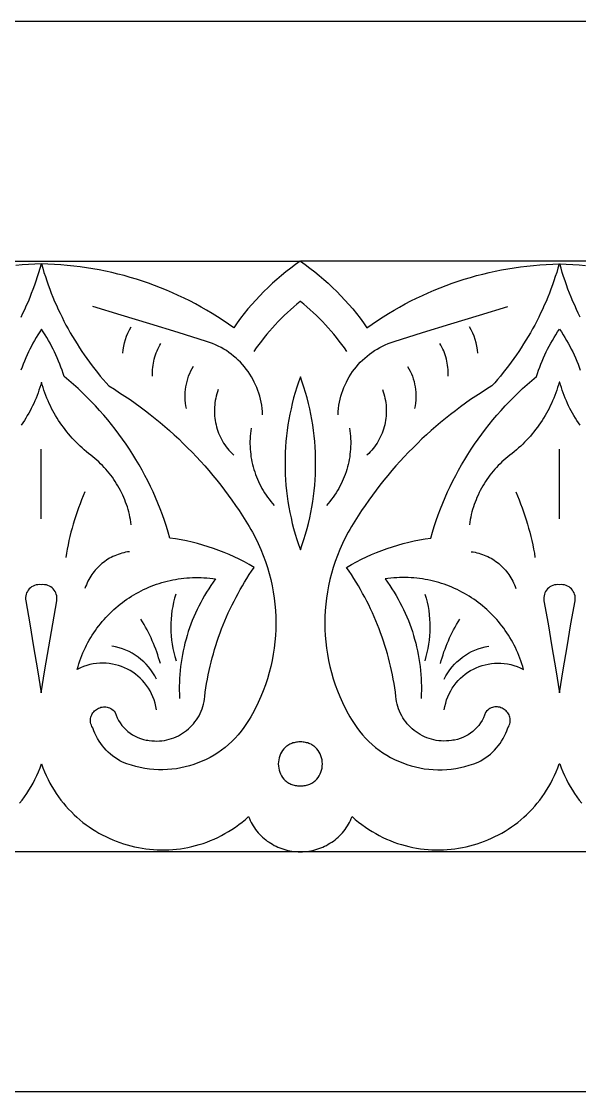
# Model space of a CAD drawing. Extents: x -349 to 352, y -69 to 76.
# Drawn here: x 103.8 to 179.5, y -69.2 to 75.8 of the extents above; entities that cross this region are included whole.
import ezdxf

# ---------------------------------------------------------------- set-up
doc = ezdxf.new("R2010")
doc.units = 0
doc.layers.add('LAYER_1', color=18, linetype='CONTINUOUS')

msp = doc.modelspace()

# ---------------------------------------------------------------- linework, layer by layer
at = {"layer": 'LAYER_1'}
for points in [[(-348.41, -69.22), (351.59, -69.22), (351.59, 75.78), (-348.41, 75.78)], [(-348.41, -69.22), (351.59, -69.22), (351.59, 75.78), (-348.41, 75.78)], [(-348.41, -69.22), (351.59, -69.22), (351.59, 75.78), (-348.41, 75.78)], [(141.63, 4.17), (141.88, 4.89), (142.11, 5.6), (142.33, 6.32), (142.53, 7.05), (142.72, 7.77), (142.89, 8.5), (143.04, 9.23), (143.18, 9.97), (143.3, 10.71), (143.41, 11.44), (143.5, 12.19), (143.57, 12.93), (143.63, 13.67), (143.67, 14.41), (143.69, 15.16), (143.7, 15.9), (143.69, 16.65), (143.67, 17.39), (143.63, 18.13), (143.57, 18.88), (143.5, 19.62), (143.41, 20.36), (143.3, 21.1), (143.18, 21.84), (143.04, 22.57), (142.89, 23.3), (142.72, 24.03), (142.53, 24.76), (142.33, 25.48), (142.11, 26.2), (141.88, 26.92), (141.63, 27.63), (141.37, 26.92), (141.14, 26.2), (140.92, 25.48), (140.72, 24.76), (140.53, 24.03), (140.36, 23.3), (140.21, 22.57), (140.07, 21.84), (139.95, 21.1), (139.84, 20.36), (139.75, 19.62), (139.68, 18.88), (139.62, 18.13), (139.58, 17.39), (139.56, 16.65), (139.55, 15.9), (139.56, 15.16), (139.58, 14.41), (139.62, 13.67), (139.68, 12.93), (139.75, 12.19), (139.84, 11.44), (139.95, 10.71), (140.07, 9.97), (140.21, 9.23), (140.36, 8.5), (140.53, 7.77), (140.72, 7.05), (140.92, 6.32), (141.14, 5.6), (141.37, 4.89)], [(106.52, -15.19), (107.03, -12.07), (107.54, -8.95), (108.08, -5.84), (108.63, -2.72), (108.65, -2.49), (108.65, -2.27), (108.63, -2.05), (108.57, -1.84), (108.5, -1.64), (108.4, -1.45), (108.28, -1.28), (108.14, -1.11), (107.99, -0.97), (107.81, -0.84), (107.63, -0.73), (107.43, -0.65), (107.22, -0.58), (106.99, -0.54), (106.76, -0.53), (106.52, -0.54), (106.28, -0.53), (106.05, -0.54), (105.83, -0.58), (105.62, -0.65), (105.42, -0.73), (105.23, -0.84), (105.06, -0.97), (104.9, -1.11), (104.77, -1.28), (104.65, -1.45), (104.55, -1.64), (104.47, -1.84), (104.42, -2.05), (104.39, -2.27), (104.39, -2.49), (104.42, -2.72), (104.97, -5.84), (105.5, -8.95), (106.02, -12.07)], [(176.73, -15.19), (177.23, -12.07), (177.75, -8.95), (178.28, -5.84), (178.83, -2.72), (178.86, -2.49), (178.86, -2.27), (178.83, -2.05), (178.78, -1.84), (178.7, -1.64), (178.6, -1.45), (178.49, -1.28), (178.35, -1.11), (178.19, -0.97), (178.02, -0.84), (177.83, -0.73), (177.63, -0.65), (177.42, -0.58), (177.2, -0.54), (176.97, -0.53), (176.73, -0.54), (176.49, -0.53), (176.26, -0.54), (176.04, -0.58), (175.82, -0.65), (175.62, -0.73), (175.44, -0.84), (175.27, -0.97), (175.11, -1.11), (174.97, -1.28), (174.85, -1.45), (174.75, -1.64), (174.68, -1.84), (174.63, -2.05), (174.6, -2.27), (174.6, -2.49), (174.62, -2.72), (175.18, -5.84), (175.71, -8.95), (176.22, -12.07)], [(141.63, -27.81), (141.81, -27.8), (141.99, -27.79), (142.16, -27.77), (142.32, -27.74), (142.48, -27.7), (142.64, -27.66), (142.79, -27.61), (142.93, -27.55), (143.07, -27.49), (143.2, -27.42), (143.32, -27.34), (143.44, -27.26), (143.56, -27.17), (143.66, -27.08), (143.86, -26.88), (144.04, -26.66), (144.19, -26.42), (144.32, -26.18), (144.42, -25.92), (144.5, -25.66), (144.56, -25.38), (144.6, -25.11), (144.61, -24.83), (144.6, -24.55), (144.56, -24.27), (144.5, -24), (144.42, -23.73), (144.32, -23.47), (144.19, -23.23), (144.04, -22.99), (143.86, -22.78), (143.66, -22.58), (143.56, -22.48), (143.44, -22.4), (143.32, -22.31), (143.2, -22.24), (143.07, -22.17), (142.93, -22.1), (142.79, -22.04), (142.64, -21.99), (142.48, -21.95), (142.32, -21.91), (142.16, -21.88), (141.99, -21.86), (141.81, -21.85), (141.63, -21.84), (141.44, -21.85), (141.26, -21.86), (141.09, -21.88), (140.93, -21.91), (140.77, -21.95), (140.61, -21.99), (140.46, -22.04), (140.32, -22.1), (140.18, -22.17), (140.05, -22.24), (139.93, -22.31), (139.81, -22.4), (139.69, -22.48), (139.59, -22.58), (139.39, -22.78), (139.21, -22.99), (139.06, -23.23), (138.93, -23.47), (138.83, -23.73), (138.75, -24), (138.69, -24.27), (138.65, -24.55), (138.64, -24.83), (138.65, -25.11), (138.69, -25.38), (138.75, -25.66), (138.83, -25.92), (138.93, -26.18), (139.06, -26.42), (139.21, -26.66), (139.39, -26.88), (139.59, -27.08), (139.69, -27.17), (139.81, -27.26), (139.93, -27.34), (140.05, -27.42), (140.18, -27.49), (140.32, -27.55), (140.46, -27.61), (140.61, -27.66), (140.77, -27.7), (140.93, -27.74), (141.09, -27.77), (141.26, -27.79), (141.44, -27.8)]]:
    msp.add_lwpolyline(points, close=True, dxfattribs=at)
for points in [[(71.5, 43.28), (106.56, 43.28), (141.62, 43.28), (140.96, 42.82), (140.32, 42.34), (139.68, 41.85), (139.06, 41.34), (138.45, 40.82), (137.85, 40.29), (137.27, 39.74), (136.69, 39.18), (136.13, 38.61), (135.59, 38.03), (135.05, 37.43), (134.53, 36.82), (134.03, 36.2), (133.54, 35.56), (133.06, 34.92), (132.6, 34.26), (131.88, 34.76), (131.16, 35.26), (130.42, 35.73), (129.68, 36.2), (128.93, 36.64), (128.18, 37.08), (127.41, 37.5), (126.64, 37.9), (125.87, 38.29), (125.08, 38.66), (124.29, 39.02), (123.49, 39.36), (122.69, 39.69), (121.88, 40), (121.06, 40.3), (120.24, 40.58), (119.42, 40.85), (118.59, 41.1), (117.75, 41.33), (116.91, 41.55), (116.07, 41.76), (115.22, 41.94), (114.37, 42.11), (113.51, 42.27), (112.65, 42.41), (111.79, 42.53), (110.93, 42.63), (110.06, 42.72), (109.19, 42.8), (108.32, 42.85), (107.44, 42.89), (106.57, 42.92), (106.73, 42.34), (106.9, 41.77), (107.09, 41.2), (107.28, 40.63), (107.47, 40.07), (107.68, 39.51), (107.89, 38.95), (108.11, 38.4), (108.34, 37.85), (108.58, 37.31), (108.83, 36.76), (109.08, 36.23), (109.34, 35.69), (109.61, 35.16), (109.88, 34.63), (110.17, 34.11), (110.46, 33.59), (110.76, 33.08), (111.06, 32.57), (111.38, 32.07), (111.7, 31.56), (112.03, 31.07), (112.36, 30.58), (112.7, 30.09), (113.05, 29.61), (113.41, 29.13), (113.77, 28.66), (114.15, 28.19), (114.52, 27.73), (114.91, 27.27), (115.3, 26.82), (115.7, 26.38), (116.43, 25.93), (117.15, 25.47), (117.86, 25.01), (118.56, 24.53), (119.26, 24.04), (119.95, 23.54), (120.63, 23.03), (121.3, 22.52), (121.96, 21.99), (122.62, 21.45), (123.26, 20.9), (123.9, 20.34), (124.53, 19.78), (125.15, 19.2), (125.76, 18.61), (126.36, 18.02), (126.96, 17.41), (127.54, 16.8), (128.12, 16.18), (128.68, 15.55), (129.24, 14.91), (129.78, 14.26), (130.32, 13.6), (130.85, 12.94), (131.36, 12.27), (131.87, 11.58), (132.36, 10.9), (132.85, 10.2), (133.33, 9.49), (133.79, 8.78), (134.25, 8.06), (134.69, 7.33), (134.91, 6.95), (135.13, 6.57), (135.54, 5.8), (135.92, 5.02), (136.27, 4.23), (136.6, 3.43), (136.89, 2.62), (137.16, 1.8), (137.4, 0.98), (137.61, 0.15), (137.8, -0.68), (137.95, -1.52), (138.08, -2.36), (138.18, -3.2), (138.25, -4.05), (138.29, -4.89), (138.3, -5.74), (138.29, -6.59), (138.25, -7.44), (138.18, -8.28), (138.08, -9.13), (137.95, -9.97), (137.8, -10.8), (137.61, -11.64), (137.4, -12.46), (137.16, -13.29), (136.89, -14.1), (136.6, -14.91), (136.27, -15.71), (135.92, -16.5), (135.54, -17.28), (135.13, -18.05), (134.91, -18.43), (134.69, -18.81), (134.35, -19.36), (133.99, -19.88), (133.61, -20.39), (133.21, -20.87), (132.8, -21.33), (132.36, -21.77), (131.9, -22.19), (131.43, -22.59), (130.95, -22.96), (130.45, -23.31), (129.93, -23.63), (129.41, -23.94), (128.87, -24.21), (128.32, -24.47), (127.76, -24.7), (127.19, -24.9), (126.61, -25.08), (126.03, -25.24), (125.43, -25.37), (124.84, -25.47), (124.23, -25.55), (123.63, -25.6), (123.02, -25.62), (122.41, -25.62), (121.79, -25.59), (121.18, -25.53), (120.57, -25.44), (119.95, -25.32), (119.34, -25.18), (118.74, -25.01), (118.13, -24.81), (117.53, -24.57), (117.18, -24.39), (116.84, -24.19), (116.51, -23.97), (116.2, -23.74), (115.89, -23.49), (115.6, -23.23), (115.32, -22.95), (115.06, -22.66), (114.81, -22.36), (114.58, -22.05), (114.36, -21.72), (114.15, -21.38), (113.97, -21.04), (113.8, -20.68), (113.65, -20.32), (113.51, -19.94), (113.4, -19.75), (113.32, -19.57), (113.26, -19.39), (113.22, -19.2), (113.2, -19.02), (113.2, -18.85), (113.21, -18.68), (113.25, -18.51), (113.3, -18.35), (113.36, -18.19), (113.44, -18.05), (113.53, -17.91), (113.64, -17.78), (113.75, -17.65), (113.88, -17.54), (114.01, -17.44), (114.15, -17.35), (114.3, -17.27), (114.46, -17.21), (114.61, -17.15), (114.78, -17.12), (114.94, -17.09), (115.11, -17.09), (115.28, -17.1), (115.45, -17.12), (115.61, -17.17), (115.78, -17.23), (115.94, -17.31), (116.1, -17.41), (116.25, -17.53), (116.39, -17.68), (116.53, -17.84), (116.66, -18.23), (116.82, -18.59), (117.01, -18.95), (117.22, -19.28), (117.45, -19.6), (117.71, -19.9), (117.98, -20.18), (118.27, -20.44), (118.58, -20.67), (118.91, -20.89), (119.25, -21.08), (119.61, -21.25), (119.98, -21.39), (120.36, -21.5), (120.75, -21.59), (120.95, -21.62), (121.15, -21.65), (121.5, -21.69), (121.85, -21.71), (122.2, -21.72), (122.54, -21.71), (122.88, -21.68), (123.22, -21.63), (123.55, -21.56), (123.87, -21.48), (124.19, -21.38), (124.5, -21.27), (124.81, -21.14), (125.1, -21), (125.39, -20.84), (125.67, -20.67), (125.94, -20.49), (126.21, -20.29), (126.46, -20.08), (126.7, -19.86), (126.93, -19.62), (127.15, -19.38), (127.35, -19.12), (127.55, -18.85), (127.73, -18.57), (127.9, -18.29), (128.05, -17.99), (128.19, -17.68), (128.31, -17.37), (128.41, -17.04), (128.5, -16.71), (128.58, -16.37), (128.63, -16.03), (128.67, -15.68), (128.75, -15.09), (128.84, -14.5), (128.93, -13.92), (129.04, -13.33), (129.15, -12.75), (129.27, -12.18), (129.4, -11.6), (129.54, -11.03), (129.69, -10.45), (129.85, -9.89), (130.01, -9.32), (130.18, -8.76), (130.36, -8.19), (130.55, -7.64), (130.75, -7.08), (130.96, -6.53), (131.17, -5.98), (131.4, -5.44), (131.63, -4.89), (131.87, -4.36), (132.12, -3.82), (132.37, -3.29), (132.64, -2.76), (132.91, -2.24), (133.19, -1.72), (133.47, -1.2), (133.77, -0.69), (134.07, -0.18), (134.39, 0.32), (134.71, 0.82), (135.03, 1.31), (135.37, 1.8), (134.71, 2.18), (134.04, 2.55), (133.36, 2.9), (132.68, 3.23), (131.99, 3.54), (131.29, 3.83), (130.58, 4.11), (129.87, 4.37), (129.15, 4.61), (128.42, 4.83), (127.69, 5.03), (126.95, 5.21), (126.21, 5.38), (125.47, 5.53), (124.72, 5.65), (123.96, 5.76), (123.73, 6.57), (123.48, 7.36), (123.22, 8.15), (122.94, 8.94), (122.64, 9.72), (122.33, 10.49), (122.01, 11.26), (121.67, 12.02), (121.32, 12.77), (120.96, 13.51), (120.58, 14.25), (120.19, 14.98), (119.78, 15.7), (119.36, 16.42), (118.93, 17.12), (118.48, 17.82), (118.02, 18.51), (117.55, 19.19), (117.06, 19.86), (116.56, 20.52), (116.05, 21.17), (115.53, 21.81), (114.99, 22.45), (114.44, 23.07), (113.88, 23.68), (113.31, 24.28), (112.72, 24.87), (112.13, 25.46), (111.52, 26.03), (110.9, 26.58), (110.27, 27.13), (109.62, 27.67), (109.49, 28.09), (109.35, 28.52), (109.2, 28.94), (109.04, 29.35), (108.87, 29.76), (108.7, 30.18), (108.52, 30.58), (108.33, 30.99), (108.14, 31.38), (107.93, 31.78), (107.72, 32.17), (107.51, 32.56), (107.28, 32.95), (107.05, 33.33), (106.81, 33.7), (106.56, 34.08), (106.32, 33.7), (106.08, 33.33), (105.85, 32.95), (105.62, 32.56), (105.4, 32.17), (105.19, 31.78), (104.99, 31.38), (104.79, 30.99), (104.61, 30.58), (104.43, 30.18), (104.25, 29.76), (104.09, 29.35), (103.93, 28.94), (103.78, 28.52)], [(103.79, 35.69), (104.05, 36.23), (104.3, 36.76), (104.54, 37.31), (104.78, 37.85), (105.01, 38.4), (105.23, 38.95), (105.45, 39.51), (105.65, 40.07), (105.85, 40.63), (106.04, 41.2), (106.22, 41.77), (106.39, 42.34), (106.56, 42.92), (105.68, 42.89), (104.81, 42.85), (103.94, 42.8), (103.07, 42.72)], [(211.83, 43.28), (176.73, 43.28), (141.63, 43.28), (142.29, 42.82), (142.93, 42.34), (143.57, 41.85), (144.19, 41.34), (144.8, 40.82), (145.4, 40.29), (145.98, 39.74), (146.56, 39.18), (147.12, 38.61), (147.66, 38.03), (148.2, 37.43), (148.72, 36.82), (149.22, 36.2), (149.71, 35.56), (150.19, 34.92), (150.65, 34.26), (151.37, 34.76), (152.09, 35.26), (152.83, 35.73), (153.57, 36.2), (154.32, 36.64), (155.07, 37.08), (155.84, 37.5), (156.61, 37.9), (157.38, 38.29), (158.17, 38.66), (158.96, 39.02), (159.76, 39.36), (160.56, 39.69), (161.37, 40), (162.19, 40.3), (163.01, 40.58), (163.83, 40.85), (164.66, 41.1), (165.5, 41.33), (166.34, 41.55), (167.18, 41.76), (168.03, 41.94), (168.88, 42.11), (169.74, 42.27), (170.6, 42.41), (171.46, 42.53), (172.32, 42.63), (173.19, 42.72), (174.06, 42.8), (174.93, 42.85), (175.81, 42.89), (176.68, 42.92), (176.52, 42.34), (176.35, 41.77), (176.16, 41.2), (175.98, 40.63), (175.78, 40.07), (175.57, 39.51), (175.36, 38.95), (175.14, 38.4), (174.91, 37.85), (174.67, 37.31), (174.42, 36.76), (174.17, 36.23), (173.91, 35.69), (173.64, 35.16), (173.37, 34.63), (173.08, 34.11), (172.79, 33.59), (172.49, 33.08), (172.19, 32.57), (171.87, 32.07), (171.55, 31.56), (171.22, 31.07), (170.89, 30.58), (170.55, 30.09), (170.2, 29.61), (169.84, 29.13), (169.48, 28.66), (169.1, 28.19), (168.73, 27.73), (168.34, 27.27), (167.95, 26.82), (167.55, 26.38), (166.82, 25.93), (166.1, 25.47), (165.39, 25.01), (164.69, 24.53), (163.99, 24.04), (163.31, 23.54), (162.63, 23.03), (161.95, 22.52), (161.29, 21.99), (160.63, 21.45), (159.99, 20.9), (159.35, 20.34), (158.72, 19.78), (158.1, 19.2), (157.49, 18.61), (156.89, 18.02), (156.29, 17.41), (155.71, 16.8), (155.13, 16.18), (154.57, 15.55), (154.01, 14.91), (153.47, 14.26), (152.93, 13.6), (152.4, 12.94), (151.89, 12.27), (151.38, 11.58), (150.89, 10.9), (150.4, 10.2), (149.92, 9.49), (149.46, 8.78), (149, 8.06), (148.56, 7.33), (148.34, 6.95), (148.12, 6.57), (147.71, 5.8), (147.33, 5.02), (146.98, 4.23), (146.65, 3.43), (146.36, 2.62), (146.09, 1.8), (145.85, 0.98), (145.64, 0.15), (145.45, -0.68), (145.3, -1.52), (145.17, -2.36), (145.07, -3.2), (145, -4.05), (144.96, -4.89), (144.95, -5.74), (144.96, -6.59), (145, -7.44), (145.07, -8.28), (145.17, -9.13), (145.3, -9.97), (145.45, -10.8), (145.64, -11.64), (145.85, -12.46), (146.09, -13.29), (146.36, -14.1), (146.65, -14.91), (146.98, -15.71), (147.33, -16.5), (147.71, -17.28), (148.12, -18.05), (148.34, -18.43), (148.56, -18.81), (148.9, -19.36), (149.26, -19.88), (149.64, -20.39), (150.04, -20.87), (150.46, -21.33), (150.89, -21.77), (151.35, -22.19), (151.82, -22.59), (152.3, -22.96), (152.8, -23.31), (153.32, -23.63), (153.84, -23.94), (154.38, -24.21), (154.93, -24.47), (155.49, -24.7), (156.06, -24.9), (156.64, -25.08), (157.22, -25.24), (157.82, -25.37), (158.41, -25.47), (159.02, -25.55), (159.62, -25.6), (160.23, -25.62), (160.84, -25.62), (161.46, -25.59), (162.07, -25.53), (162.68, -25.44), (163.3, -25.32), (163.91, -25.18), (164.51, -25.01), (165.12, -24.81), (165.72, -24.57), (166.07, -24.39), (166.41, -24.19), (166.74, -23.97), (167.05, -23.74), (167.36, -23.49), (167.65, -23.23), (167.93, -22.95), (168.19, -22.66), (168.44, -22.36), (168.68, -22.05), (168.89, -21.72), (169.1, -21.38), (169.28, -21.04), (169.45, -20.68), (169.6, -20.32), (169.74, -19.94), (169.85, -19.75), (169.93, -19.57), (169.99, -19.39), (170.03, -19.2), (170.05, -19.02), (170.05, -18.85), (170.04, -18.68), (170, -18.51), (169.95, -18.35), (169.89, -18.19), (169.81, -18.05), (169.72, -17.91), (169.61, -17.78), (169.5, -17.65), (169.37, -17.54), (169.24, -17.44), (169.1, -17.35), (168.95, -17.27), (168.79, -17.21), (168.64, -17.15), (168.47, -17.12), (168.31, -17.09), (168.14, -17.09), (167.97, -17.1), (167.8, -17.12), (167.64, -17.17), (167.47, -17.23), (167.31, -17.31), (167.15, -17.41), (167, -17.53), (166.86, -17.68), (166.72, -17.84), (166.59, -18.23), (166.43, -18.59), (166.24, -18.95), (166.03, -19.28), (165.8, -19.6), (165.55, -19.9), (165.27, -20.18), (164.98, -20.44), (164.67, -20.67), (164.34, -20.89), (164, -21.08), (163.64, -21.25), (163.27, -21.39), (162.89, -21.5), (162.5, -21.59), (162.3, -21.62), (162.1, -21.65), (161.75, -21.69), (161.4, -21.71), (161.05, -21.72), (160.71, -21.71), (160.37, -21.68), (160.03, -21.63), (159.7, -21.56), (159.38, -21.48), (159.06, -21.38), (158.75, -21.27), (158.44, -21.14), (158.15, -21), (157.86, -20.84), (157.58, -20.67), (157.31, -20.49), (157.04, -20.29), (156.79, -20.08), (156.55, -19.86), (156.32, -19.62), (156.1, -19.38), (155.9, -19.12), (155.7, -18.85), (155.52, -18.57), (155.36, -18.29), (155.2, -17.99), (155.07, -17.68), (154.94, -17.37), (154.84, -17.04), (154.75, -16.71), (154.67, -16.37), (154.62, -16.03), (154.58, -15.68), (154.5, -15.09), (154.41, -14.5), (154.32, -13.92), (154.21, -13.33), (154.1, -12.75), (153.98, -12.18), (153.85, -11.6), (153.71, -11.03), (153.56, -10.45), (153.41, -9.89), (153.24, -9.32), (153.07, -8.76), (152.89, -8.19), (152.7, -7.64), (152.5, -7.08), (152.29, -6.53), (152.08, -5.98), (151.85, -5.44), (151.62, -4.89), (151.38, -4.36), (151.13, -3.82), (150.88, -3.29), (150.61, -2.76), (150.34, -2.24), (150.06, -1.72), (149.78, -1.2), (149.48, -0.69), (149.18, -0.18), (148.86, 0.32), (148.55, 0.82), (148.22, 1.31), (147.88, 1.8), (148.54, 2.18), (149.21, 2.55), (149.89, 2.9), (150.57, 3.23), (151.26, 3.54), (151.96, 3.83), (152.67, 4.11), (153.38, 4.37), (154.1, 4.61), (154.83, 4.83), (155.56, 5.03), (156.3, 5.21), (157.04, 5.38), (157.78, 5.53), (158.53, 5.65), (159.29, 5.76), (159.52, 6.57), (159.77, 7.36), (160.03, 8.15), (160.31, 8.94), (160.61, 9.72), (160.92, 10.49), (161.24, 11.26), (161.58, 12.02), (161.93, 12.77), (162.29, 13.51), (162.67, 14.25), (163.06, 14.98), (163.47, 15.7), (163.89, 16.42), (164.32, 17.12), (164.77, 17.82), (165.23, 18.51), (165.7, 19.19), (166.19, 19.86), (166.69, 20.52), (167.2, 21.17), (167.72, 21.81), (168.26, 22.45), (168.81, 23.07), (169.37, 23.68), (169.94, 24.28), (170.53, 24.87), (171.12, 25.46), (171.73, 26.03), (172.35, 26.58), (172.98, 27.13), (173.63, 27.67), (173.76, 28.09), (173.9, 28.52), (174.05, 28.94), (174.21, 29.35), (174.38, 29.76), (174.55, 30.18), (174.73, 30.58), (174.92, 30.99), (175.12, 31.38), (175.33, 31.78), (175.54, 32.17), (175.76, 32.56), (175.99, 32.95), (176.23, 33.33), (176.47, 33.7), (176.73, 34.08), (176.98, 33.7), (177.23, 33.33), (177.46, 32.95), (177.69, 32.56), (177.92, 32.17), (178.13, 31.78), (178.33, 31.38), (178.53, 30.99), (178.72, 30.58), (178.9, 30.18), (179.08, 29.76), (179.24, 29.35), (179.4, 28.94), (179.55, 28.52)], [(179.55, 35.69), (179.28, 36.23), (179.03, 36.76), (178.79, 37.31), (178.55, 37.85), (178.32, 38.4), (178.1, 38.95), (177.88, 39.51), (177.68, 40.07), (177.48, 40.63), (177.29, 41.2), (177.11, 41.77), (176.94, 42.34), (176.77, 42.92), (177.65, 42.89), (178.52, 42.85), (179.4, 42.8), (180.27, 42.72)], [(147.92, 31.07), (147.59, 31.54), (147.24, 32.01), (146.89, 32.47), (146.54, 32.93), (146.17, 33.38), (145.79, 33.82), (145.41, 34.26), (145.02, 34.68), (144.62, 35.1), (144.22, 35.52), (143.8, 35.92), (143.38, 36.32), (142.96, 36.71), (142.52, 37.09), (142.08, 37.47), (141.63, 37.84), (141.63, 37.84), (141.63, 37.84), (141.62, 37.84), (141.62, 37.84), (141.17, 37.47), (140.73, 37.09), (140.29, 36.71), (139.87, 36.32), (139.45, 35.92), (139.03, 35.52), (138.63, 35.1), (138.23, 34.68), (137.84, 34.26), (137.46, 33.82), (137.08, 33.38), (136.71, 32.93), (136.36, 32.47), (136.01, 32.01), (135.66, 31.54), (135.33, 31.07)], [(136.52, 22.49), (136.5, 22.92), (136.45, 23.35), (136.4, 23.76), (136.32, 24.18), (136.23, 24.59), (136.13, 24.99), (136.01, 25.39), (135.87, 25.78), (135.73, 26.17), (135.56, 26.55), (135.39, 26.92), (135.19, 27.29), (134.99, 27.64), (134.77, 27.99), (134.54, 28.33), (134.3, 28.66), (134.04, 28.98), (133.78, 29.3), (133.5, 29.6), (133.21, 29.89), (132.91, 30.17), (132.59, 30.44), (132.27, 30.69), (131.94, 30.94), (131.6, 31.17), (131.24, 31.39), (130.88, 31.6), (130.51, 31.79), (130.13, 31.97), (129.74, 32.14), (129.34, 32.29), (128.93, 32.43), (125.08, 33.63), (121.23, 34.82), (117.37, 35.99), (113.5, 37.13)], [(146.73, 22.49), (146.75, 22.92), (146.8, 23.35), (146.85, 23.76), (146.93, 24.18), (147.02, 24.59), (147.12, 24.99), (147.24, 25.39), (147.38, 25.78), (147.52, 26.17), (147.69, 26.55), (147.87, 26.92), (148.06, 27.29), (148.26, 27.64), (148.48, 27.99), (148.71, 28.33), (148.95, 28.66), (149.21, 28.98), (149.47, 29.3), (149.75, 29.6), (150.04, 29.89), (150.34, 30.17), (150.66, 30.44), (150.98, 30.69), (151.31, 30.94), (151.65, 31.17), (152.01, 31.39), (152.37, 31.6), (152.74, 31.79), (153.12, 31.97), (153.51, 32.14), (153.91, 32.29), (154.32, 32.43), (158.17, 33.63), (162.02, 34.82), (165.88, 35.99), (169.75, 37.13)], [(117.59, 30.83), (117.64, 31.3), (117.71, 31.77), (117.81, 32.23), (117.94, 32.68), (118.09, 33.13), (118.27, 33.56), (118.48, 33.98), (118.71, 34.4)], [(165.66, 30.83), (165.61, 31.3), (165.54, 31.77), (165.44, 32.23), (165.31, 32.68), (165.16, 33.13), (164.98, 33.56), (164.77, 33.98), (164.54, 34.4)], [(121.62, 27.73), (121.61, 28.02), (121.61, 28.31), (121.62, 28.6), (121.64, 28.89), (121.68, 29.18), (121.72, 29.47), (121.78, 29.75), (121.84, 30.03), (121.92, 30.31), (122.01, 30.58), (122.1, 30.86), (122.21, 31.13), (122.33, 31.39), (122.46, 31.65), (122.59, 31.91), (122.74, 32.16)], [(161.63, 27.73), (161.64, 28.02), (161.64, 28.31), (161.63, 28.6), (161.61, 28.89), (161.57, 29.18), (161.53, 29.47), (161.47, 29.75), (161.41, 30.03), (161.33, 30.31), (161.24, 30.58), (161.15, 30.86), (161.04, 31.13), (160.92, 31.39), (160.79, 31.65), (160.66, 31.91), (160.51, 32.16)], [(127.1, 29.03), (126.92, 28.71), (126.74, 28.38), (126.59, 28.04), (126.45, 27.69), (126.33, 27.35), (126.23, 26.99), (126.14, 26.63), (126.07, 26.27), (126.02, 25.91), (125.99, 25.54), (125.97, 25.17), (125.97, 24.8), (125.99, 24.44), (126.03, 24.07), (126.08, 23.7), (126.15, 23.33)], [(156.15, 29.03), (156.33, 28.71), (156.51, 28.38), (156.66, 28.04), (156.8, 27.69), (156.92, 27.35), (157.02, 26.99), (157.11, 26.63), (157.18, 26.27), (157.23, 25.91), (157.26, 25.54), (157.28, 25.17), (157.28, 24.8), (157.26, 24.44), (157.22, 24.07), (157.17, 23.7), (157.1, 23.33)], [(118.73, 7.59), (118.68, 7.94), (118.62, 8.29), (118.55, 8.63), (118.47, 8.98), (118.39, 9.32), (118.29, 9.65), (118.19, 9.99), (118.08, 10.32), (117.96, 10.65), (117.83, 10.97), (117.7, 11.29), (117.56, 11.61), (117.41, 11.93), (117.25, 12.24), (117.09, 12.54), (116.92, 12.84), (116.74, 13.14), (116.55, 13.43), (116.36, 13.72), (116.16, 14.01), (115.95, 14.29), (115.74, 14.56), (115.52, 14.83), (115.29, 15.09), (115.06, 15.35), (114.82, 15.61), (114.57, 15.85), (114.31, 16.1), (114.05, 16.33), (113.79, 16.56), (113.52, 16.79), (113.24, 17), (112.93, 17.24), (112.64, 17.48), (112.35, 17.73), (112.06, 17.98), (111.78, 18.23), (111.51, 18.5), (111.24, 18.76), (110.97, 19.04), (110.72, 19.32), (110.47, 19.6), (110.22, 19.89), (109.98, 20.18), (109.75, 20.48), (109.52, 20.78), (109.3, 21.09), (109.09, 21.4), (108.88, 21.71), (108.68, 22.03), (108.48, 22.36), (108.29, 22.68), (108.11, 23.01), (107.93, 23.35), (107.77, 23.69), (107.6, 24.03), (107.45, 24.38), (107.3, 24.73), (107.16, 25.08), (107.03, 25.44), (106.9, 25.8), (106.78, 26.16), (106.67, 26.52), (106.57, 26.89), (106.56, 26.89), (106.56, 26.89), (106.56, 26.89), (106.56, 26.89), (106.56, 26.89), (106.55, 26.89), (106.55, 26.89), (106.55, 26.89), (106.45, 26.52), (106.34, 26.16), (106.22, 25.8), (106.09, 25.44), (105.96, 25.08), (105.82, 24.73), (105.67, 24.38), (105.51, 24.03), (105.35, 23.69), (105.18, 23.35), (105.01, 23.01), (104.83, 22.68), (104.64, 22.36), (104.44, 22.03), (104.24, 21.71), (104.03, 21.4), (103.82, 21.09)], [(179.51, 21.09), (179.29, 21.4), (179.08, 21.71), (178.88, 22.03), (178.69, 22.36), (178.5, 22.68), (178.32, 23.01), (178.14, 23.35), (177.97, 23.69), (177.81, 24.03), (177.66, 24.38), (177.51, 24.73), (177.37, 25.08), (177.23, 25.44), (177.11, 25.8), (176.99, 26.16), (176.88, 26.52), (176.77, 26.89), (176.77, 26.89), (176.77, 26.89), (176.77, 26.89), (176.73, 26.89), (176.69, 26.89), (176.69, 26.89), (176.69, 26.89), (176.68, 26.89), (176.58, 26.52), (176.47, 26.16), (176.35, 25.8), (176.22, 25.44), (176.09, 25.08), (175.95, 24.73), (175.8, 24.38), (175.65, 24.03), (175.48, 23.69), (175.32, 23.35), (175.14, 23.01), (174.96, 22.68), (174.77, 22.36), (174.57, 22.03), (174.37, 21.71), (174.16, 21.4), (173.95, 21.09), (173.73, 20.78), (173.5, 20.48), (173.27, 20.18), (173.03, 19.89), (172.78, 19.6), (172.53, 19.32), (172.28, 19.04), (172.01, 18.76), (171.74, 18.5), (171.47, 18.23), (171.19, 17.98), (170.9, 17.73), (170.61, 17.48), (170.32, 17.24), (170.01, 17), (169.73, 16.79), (169.46, 16.56), (169.2, 16.33), (168.94, 16.1), (168.68, 15.85), (168.43, 15.61), (168.19, 15.35), (167.96, 15.09), (167.73, 14.83), (167.51, 14.56), (167.3, 14.29), (167.09, 14.01), (166.89, 13.72), (166.7, 13.43), (166.51, 13.14), (166.33, 12.84), (166.16, 12.54), (166, 12.24), (165.84, 11.93), (165.69, 11.61), (165.55, 11.29), (165.42, 10.97), (165.29, 10.65), (165.17, 10.32), (165.06, 9.99), (164.96, 9.65), (164.87, 9.32), (164.78, 8.98), (164.7, 8.63), (164.63, 8.29), (164.57, 7.94), (164.52, 7.59)], [(130.5, 25.89), (130.4, 25.6), (130.31, 25.3), (130.23, 25.01), (130.16, 24.71), (130.1, 24.41), (130.05, 24.11), (130.02, 23.81), (130, 23.51), (129.98, 23.21), (129.98, 22.91), (129.99, 22.61), (130.01, 22.31), (130.04, 22.01), (130.08, 21.72), (130.14, 21.42), (130.2, 21.13), (130.27, 20.84), (130.36, 20.55), (130.45, 20.27), (130.56, 19.99), (130.67, 19.71), (130.8, 19.44), (130.93, 19.17), (131.08, 18.91), (131.23, 18.65), (131.4, 18.4), (131.57, 18.15), (131.76, 17.91), (131.95, 17.67), (132.16, 17.44), (132.37, 17.22), (132.6, 17)], [(152.75, 25.89), (152.85, 25.6), (152.94, 25.3), (153.02, 25.01), (153.09, 24.71), (153.15, 24.41), (153.2, 24.11), (153.23, 23.81), (153.26, 23.51), (153.27, 23.21), (153.27, 22.91), (153.26, 22.61), (153.24, 22.31), (153.21, 22.01), (153.17, 21.72), (153.11, 21.42), (153.05, 21.13), (152.98, 20.84), (152.89, 20.55), (152.8, 20.27), (152.69, 19.99), (152.58, 19.71), (152.45, 19.44), (152.32, 19.17), (152.17, 18.91), (152.02, 18.65), (151.85, 18.4), (151.68, 18.15), (151.49, 17.91), (151.3, 17.67), (151.09, 17.44), (150.88, 17.22), (150.65, 17)], [(134.95, 20.66), (134.9, 20.31), (134.86, 19.95), (134.83, 19.6), (134.81, 19.24), (134.8, 18.89), (134.8, 18.54), (134.81, 18.18), (134.83, 17.83), (134.86, 17.48), (134.9, 17.13), (134.94, 16.78), (135, 16.44), (135.07, 16.1), (135.15, 15.75), (135.23, 15.41), (135.33, 15.08), (135.44, 14.74), (135.55, 14.41), (135.67, 14.09), (135.81, 13.76), (135.95, 13.44), (136.1, 13.12), (136.26, 12.81), (136.43, 12.5), (136.61, 12.2), (136.79, 11.9), (136.99, 11.6), (137.19, 11.31), (137.4, 11.03), (137.62, 10.75), (137.85, 10.47), (138.09, 10.21)], [(148.3, 20.66), (148.35, 20.31), (148.39, 19.95), (148.42, 19.6), (148.44, 19.24), (148.45, 18.89), (148.45, 18.54), (148.44, 18.18), (148.42, 17.83), (148.39, 17.48), (148.35, 17.13), (148.31, 16.78), (148.25, 16.44), (148.18, 16.1), (148.1, 15.75), (148.02, 15.41), (147.92, 15.08), (147.82, 14.74), (147.7, 14.41), (147.58, 14.09), (147.44, 13.76), (147.3, 13.44), (147.15, 13.12), (146.99, 12.81), (146.82, 12.5), (146.64, 12.2), (146.46, 11.9), (146.26, 11.6), (146.06, 11.31), (145.85, 11.03), (145.63, 10.75), (145.4, 10.47), (145.16, 10.21)], [(106.52, 8.38), (106.52, 17.82)], [(176.73, 8.38), (176.73, 17.82)], [(112.45, 12.04), (112.22, 11.5), (112, 10.96), (111.79, 10.42), (111.59, 9.88), (111.4, 9.33), (111.21, 8.78), (111.03, 8.23), (110.86, 7.67), (110.7, 7.12), (110.55, 6.56), (110.41, 5.99), (110.28, 5.43), (110.16, 4.86), (110.04, 4.29), (109.93, 3.72), (109.84, 3.15)], [(170.8, 12.04), (171.03, 11.5), (171.25, 10.96), (171.46, 10.42), (171.66, 9.88), (171.86, 9.33), (172.04, 8.78), (172.22, 8.23), (172.39, 7.67), (172.55, 7.12), (172.7, 6.56), (172.84, 5.99), (172.97, 5.43), (173.1, 4.86), (173.21, 4.29), (173.32, 3.72), (173.41, 3.15)], [(118.47, 3.93), (118.21, 3.89), (117.95, 3.85), (117.7, 3.79), (117.45, 3.72), (117.2, 3.65), (116.95, 3.57), (116.71, 3.48), (116.48, 3.38), (116.24, 3.27), (116.01, 3.16), (115.79, 3.03), (115.57, 2.9), (115.36, 2.77), (115.15, 2.62), (114.94, 2.47), (114.75, 2.31), (114.55, 2.15), (114.37, 1.98), (114.18, 1.8), (114.01, 1.61), (113.84, 1.42), (113.68, 1.23), (113.52, 1.03), (113.37, 0.82), (113.23, 0.6), (113.1, 0.38), (112.97, 0.16), (112.85, -0.07), (112.74, -0.3), (112.64, -0.54), (112.54, -0.79), (112.45, -1.04)], [(164.78, 3.93), (165.04, 3.89), (165.3, 3.85), (165.55, 3.79), (165.8, 3.72), (166.05, 3.65), (166.3, 3.57), (166.54, 3.48), (166.77, 3.38), (167.01, 3.27), (167.24, 3.16), (167.46, 3.03), (167.68, 2.9), (167.89, 2.77), (168.1, 2.62), (168.31, 2.47), (168.5, 2.31), (168.7, 2.15), (168.88, 1.98), (169.07, 1.8), (169.24, 1.61), (169.41, 1.42), (169.57, 1.23), (169.73, 1.03), (169.88, 0.82), (170.02, 0.6), (170.15, 0.38), (170.28, 0.16), (170.4, -0.07), (170.51, -0.3), (170.62, -0.54), (170.71, -0.79), (170.8, -1.04)], [(122.13, -17.51), (122.05, -17.04), (121.94, -16.59), (121.81, -16.15), (121.65, -15.72), (121.47, -15.31), (121.26, -14.92), (121.04, -14.54), (120.79, -14.18), (120.52, -13.84), (120.24, -13.52), (119.94, -13.21), (119.62, -12.92), (119.28, -12.66), (118.93, -12.41), (118.57, -12.18), (118.19, -11.98), (117.81, -11.79), (117.41, -11.63), (117.01, -11.49), (116.59, -11.38), (116.18, -11.29), (115.75, -11.22), (115.32, -11.18), (114.89, -11.16), (114.45, -11.17), (114.01, -11.21), (113.57, -11.27), (113.13, -11.36), (112.7, -11.48), (112.26, -11.63), (111.83, -11.81), (111.41, -12.02), (111.51, -11.63), (111.63, -11.25), (111.76, -10.87), (111.89, -10.5), (112.03, -10.14), (112.18, -9.77), (112.34, -9.42), (112.5, -9.06), (112.67, -8.72), (112.85, -8.38), (113.04, -8.04), (113.24, -7.71), (113.44, -7.38), (113.65, -7.06), (113.86, -6.74), (114.08, -6.43), (114.31, -6.13), (114.55, -5.83), (114.79, -5.54), (115.03, -5.25), (115.29, -4.97), (115.55, -4.7), (115.81, -4.43), (116.08, -4.17), (116.36, -3.91), (116.64, -3.66), (116.93, -3.42), (117.22, -3.18), (117.52, -2.96), (117.82, -2.73), (118.13, -2.52), (118.44, -2.31), (118.76, -2.11), (119.08, -1.91), (119.4, -1.72), (119.73, -1.54), (120.07, -1.37), (120.4, -1.2), (120.75, -1.04), (121.09, -0.89), (121.44, -0.75), (121.79, -0.62), (122.15, -0.49), (122.51, -0.37), (122.87, -0.26), (123.23, -0.15), (123.6, -0.06), (123.97, 0.03), (124.34, 0.11), (124.72, 0.18), (125.09, 0.24), (125.47, 0.3), (125.86, 0.34), (126.24, 0.38), (126.62, 0.41), (127.01, 0.42), (127.4, 0.43), (127.79, 0.44), (128.18, 0.43), (128.57, 0.41), (128.97, 0.38), (129.36, 0.35), (129.76, 0.3), (130.15, 0.25), (129.83, -0.19), (129.52, -0.64), (129.22, -1.09), (128.93, -1.55), (128.65, -2.01), (128.38, -2.48), (128.13, -2.95), (127.88, -3.43), (127.64, -3.91), (127.41, -4.4), (127.2, -4.89), (126.99, -5.39), (126.8, -5.89), (126.62, -6.39), (126.45, -6.9), (126.29, -7.41), (126.14, -7.93), (126, -8.45), (125.87, -8.97), (125.76, -9.49), (125.65, -10.02), (125.56, -10.55), (125.48, -11.08), (125.41, -11.62), (125.35, -12.15), (125.3, -12.69), (125.27, -13.23), (125.24, -13.77), (125.23, -14.31), (125.23, -14.85), (125.25, -15.39), (125.27, -15.94)], [(161.12, -17.51), (161.2, -17.04), (161.31, -16.59), (161.44, -16.15), (161.6, -15.72), (161.78, -15.31), (161.99, -14.92), (162.21, -14.54), (162.46, -14.18), (162.73, -13.84), (163.01, -13.52), (163.32, -13.21), (163.63, -12.92), (163.97, -12.66), (164.32, -12.41), (164.68, -12.18), (165.06, -11.98), (165.44, -11.79), (165.84, -11.63), (166.24, -11.49), (166.66, -11.38), (167.08, -11.29), (167.5, -11.22), (167.93, -11.18), (168.37, -11.16), (168.8, -11.17), (169.24, -11.21), (169.68, -11.27), (170.12, -11.36), (170.55, -11.48), (170.99, -11.63), (171.42, -11.81), (171.84, -12.02), (171.74, -11.63), (171.62, -11.25), (171.49, -10.87), (171.36, -10.5), (171.22, -10.14), (171.07, -9.77), (170.91, -9.42), (170.75, -9.06), (170.58, -8.72), (170.4, -8.38), (170.21, -8.04), (170.01, -7.71), (169.81, -7.38), (169.6, -7.06), (169.39, -6.74), (169.17, -6.43), (168.94, -6.13), (168.7, -5.83), (168.46, -5.54), (168.22, -5.25), (167.96, -4.97), (167.7, -4.7), (167.44, -4.43), (167.17, -4.17), (166.89, -3.91), (166.61, -3.66), (166.32, -3.42), (166.03, -3.18), (165.73, -2.96), (165.43, -2.73), (165.12, -2.52), (164.81, -2.31), (164.49, -2.11), (164.17, -1.91), (163.85, -1.72), (163.52, -1.54), (163.18, -1.37), (162.85, -1.2), (162.5, -1.04), (162.16, -0.89), (161.81, -0.75), (161.46, -0.62), (161.1, -0.49), (160.75, -0.37), (160.38, -0.26), (160.02, -0.15), (159.65, -0.06), (159.28, 0.03), (158.91, 0.11), (158.53, 0.18), (158.16, 0.24), (157.78, 0.3), (157.4, 0.34), (157.01, 0.38), (156.63, 0.41), (156.24, 0.42), (155.85, 0.43), (155.46, 0.44), (155.07, 0.43), (154.68, 0.41), (154.28, 0.38), (153.89, 0.35), (153.49, 0.3), (153.1, 0.25), (153.42, -0.19), (153.73, -0.64), (154.03, -1.09), (154.32, -1.55), (154.6, -2.01), (154.87, -2.48), (155.12, -2.95), (155.37, -3.43), (155.61, -3.91), (155.84, -4.4), (156.05, -4.89), (156.26, -5.39), (156.45, -5.89), (156.63, -6.39), (156.8, -6.9), (156.96, -7.41), (157.11, -7.93), (157.25, -8.45), (157.38, -8.97), (157.49, -9.49), (157.6, -10.02), (157.69, -10.55), (157.77, -11.08), (157.84, -11.62), (157.9, -12.15), (157.95, -12.69), (157.98, -13.23), (158.01, -13.77), (158.02, -14.31), (158.02, -14.85), (158, -15.39), (157.98, -15.94)], [(124.75, -1.82), (124.59, -2.37), (124.45, -2.93), (124.33, -3.49), (124.23, -4.06), (124.16, -4.63), (124.11, -5.19), (124.08, -5.76), (124.07, -6.34), (124.08, -6.91), (124.12, -7.48), (124.17, -8.04), (124.25, -8.61), (124.35, -9.18), (124.48, -9.74), (124.62, -10.29), (124.79, -10.85)], [(158.5, -1.82), (158.66, -2.37), (158.8, -2.93), (158.92, -3.49), (159.02, -4.06), (159.09, -4.63), (159.14, -5.19), (159.17, -5.76), (159.18, -6.34), (159.17, -6.91), (159.13, -7.48), (159.08, -8.04), (159, -8.61), (158.9, -9.18), (158.78, -9.74), (158.63, -10.29), (158.47, -10.85)], [(122.66, -11.23), (122.54, -10.83), (122.43, -10.44), (122.3, -10.05), (122.17, -9.66), (122.03, -9.27), (121.88, -8.89), (121.73, -8.51), (121.57, -8.13), (121.4, -7.75), (121.23, -7.38), (121.05, -7.01), (120.86, -6.65), (120.66, -6.28), (120.46, -5.92), (120.25, -5.57), (120.04, -5.22)], [(160.6, -11.23), (160.71, -10.83), (160.82, -10.44), (160.95, -10.05), (161.08, -9.66), (161.22, -9.27), (161.37, -8.89), (161.52, -8.51), (161.68, -8.13), (161.85, -7.75), (162.02, -7.38), (162.2, -7.01), (162.39, -6.65), (162.59, -6.28), (162.79, -5.92), (163, -5.57), (163.21, -5.22)], [(122.13, -13.32), (121.9, -12.89), (121.65, -12.47), (121.37, -12.07), (121.07, -11.69), (120.75, -11.32), (120.41, -10.98), (120.04, -10.66), (119.67, -10.37), (119.27, -10.09), (118.86, -9.84), (118.43, -9.61), (117.99, -9.41), (117.54, -9.24), (117.07, -9.09), (116.6, -8.97), (116.36, -8.92), (116.11, -8.88)], [(161.12, -13.32), (161.35, -12.89), (161.6, -12.47), (161.88, -12.07), (162.18, -11.69), (162.5, -11.32), (162.84, -10.98), (163.21, -10.66), (163.58, -10.37), (163.98, -10.09), (164.39, -9.84), (164.82, -9.61), (165.26, -9.41), (165.71, -9.24), (166.18, -9.09), (166.65, -8.97), (166.89, -8.92), (167.14, -8.88)], [(103.59, -30.14), (103.93, -29.72), (104.25, -29.28), (104.56, -28.84), (104.86, -28.38), (105.15, -27.9), (105.42, -27.42), (105.67, -26.92), (105.92, -26.41), (106.15, -25.89), (106.36, -25.36), (106.56, -24.81), (106.56, -24.81), (106.56, -24.81), (106.76, -25.36), (106.98, -25.89), (107.21, -26.41), (107.45, -26.92), (107.71, -27.42), (107.98, -27.9), (108.27, -28.38), (108.56, -28.84), (108.87, -29.28), (109.2, -29.72), (109.53, -30.14), (109.88, -30.55), (110.24, -30.95), (110.61, -31.33), (110.98, -31.71), (111.37, -32.06), (111.77, -32.41), (112.18, -32.74), (112.6, -33.06), (113.02, -33.36), (113.46, -33.65), (113.9, -33.93), (114.35, -34.19), (114.8, -34.44), (115.27, -34.68), (115.74, -34.9), (116.21, -35.11), (116.69, -35.3), (117.18, -35.48), (117.67, -35.65), (118.17, -35.8), (118.67, -35.93), (119.17, -36.05), (119.68, -36.16), (120.19, -36.25), (120.7, -36.32), (121.21, -36.38), (121.73, -36.43), (122.25, -36.46), (122.77, -36.47), (123.29, -36.47), (123.81, -36.46), (124.33, -36.42), (124.85, -36.38), (125.37, -36.31), (125.89, -36.23), (126.4, -36.14), (126.92, -36.02), (127.43, -35.9), (127.94, -35.75), (128.45, -35.59), (128.96, -35.41), (129.46, -35.22), (129.95, -35.01), (130.44, -34.78), (130.93, -34.53), (131.41, -34.27), (131.89, -33.99), (132.36, -33.7), (132.83, -33.38), (133.28, -33.05), (133.73, -32.71), (134.18, -32.34), (134.61, -31.96), (134.72, -32.22), (134.84, -32.49), (134.97, -32.74), (135.11, -32.99), (135.25, -33.23), (135.41, -33.47), (135.57, -33.7), (135.74, -33.92), (135.92, -34.14), (136.11, -34.35), (136.3, -34.55), (136.51, -34.74), (136.71, -34.92), (136.93, -35.1), (137.15, -35.27), (137.38, -35.43), (137.61, -35.58), (137.85, -35.72), (138.09, -35.86), (138.34, -35.98), (138.59, -36.1), (138.85, -36.21), (139.11, -36.3), (139.38, -36.39), (139.65, -36.47), (139.92, -36.54), (140.2, -36.59), (140.48, -36.64), (140.76, -36.68), (141.05, -36.7), (141.34, -36.72), (141.63, -36.72), (141.91, -36.72), (142.2, -36.7), (142.49, -36.68), (142.77, -36.64), (143.05, -36.59), (143.33, -36.54), (143.6, -36.47), (143.87, -36.39), (144.14, -36.3), (144.4, -36.21), (144.66, -36.1), (144.91, -35.98), (145.16, -35.86), (145.4, -35.72), (145.64, -35.58), (145.87, -35.43), (146.1, -35.27), (146.32, -35.1), (146.54, -34.92), (146.74, -34.74), (146.95, -34.55), (147.14, -34.35), (147.33, -34.14), (147.51, -33.92), (147.68, -33.7), (147.84, -33.47), (148, -33.23), (148.14, -32.99), (148.28, -32.74), (148.41, -32.49), (148.53, -32.22), (148.64, -31.96), (149.07, -32.34), (149.52, -32.71), (149.97, -33.05), (150.43, -33.38), (150.89, -33.7), (151.36, -33.99), (151.84, -34.27), (152.32, -34.53), (152.81, -34.78), (153.3, -35.01), (153.79, -35.22), (154.29, -35.41), (154.8, -35.59), (155.31, -35.75), (155.82, -35.9), (156.33, -36.02), (156.85, -36.14), (157.36, -36.23), (157.88, -36.31), (158.4, -36.38), (158.92, -36.42), (159.44, -36.46), (159.96, -36.47), (160.48, -36.47), (161, -36.46), (161.52, -36.43), (162.04, -36.38), (162.55, -36.32), (163.06, -36.25), (163.57, -36.16), (164.08, -36.05), (164.58, -35.93), (165.08, -35.8), (165.58, -35.65), (166.07, -35.48), (166.56, -35.3), (167.04, -35.11), (167.51, -34.9), (167.98, -34.68), (168.45, -34.44), (168.9, -34.19), (169.35, -33.93), (169.79, -33.65), (170.23, -33.36), (170.65, -33.06), (171.07, -32.74), (171.48, -32.41), (171.88, -32.06), (172.27, -31.71), (172.65, -31.33), (173.01, -30.95), (173.37, -30.55), (173.72, -30.14), (174.05, -29.72), (174.38, -29.28), (174.69, -28.84), (174.99, -28.38), (175.27, -27.9), (175.54, -27.42), (175.8, -26.92), (176.04, -26.41), (176.27, -25.89), (176.49, -25.36), (176.69, -24.81), (176.69, -24.81), (176.73, -24.81), (176.77, -24.81), (176.77, -24.81), (176.97, -25.36), (177.18, -25.89), (177.41, -26.41), (177.66, -26.92), (177.91, -27.42), (178.19, -27.9), (178.47, -28.38), (178.77, -28.84), (179.08, -29.28), (179.4, -29.72), (179.74, -30.14)], [(211.83, -36.72), (176.73, -36.72), (141.63, -36.72), (106.56, -36.72), (71.5, -36.72), (36.44, -36.72), (1.38, -36.72)]]:
    msp.add_lwpolyline(points, dxfattribs=at)

doc.saveas('drawing.dxf')
